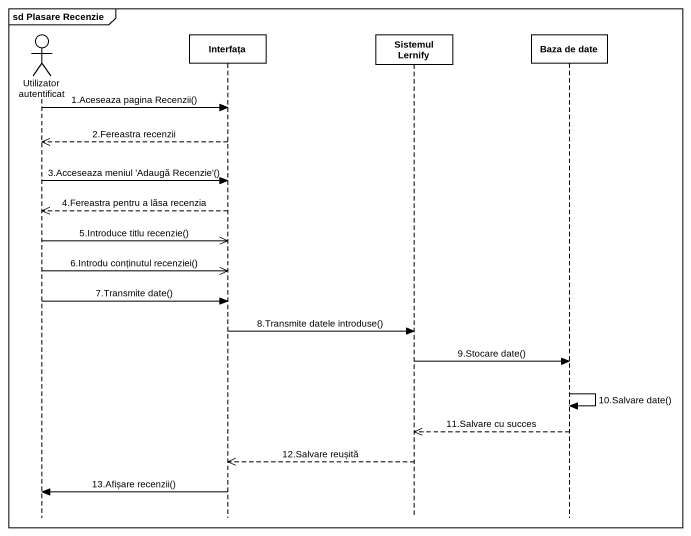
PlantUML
@startuml
mainframe sd Plasare Recenzie
hide footbox
actor "Utilizator autentificat" as Utilizator_autentificat
participant Interfața
participant "Sistemul Lernify" as Sistemul_Lernify
participant "Baza de date" as Baza_de_date

Utilizator_autentificat -> Interfața : 1.Aceseaza pagina Recenzii()
Interfața -->> Utilizator_autentificat : 2.Fereastra recenzii
Utilizator_autentificat -> Interfața : 3.Acceseaza meniul 'Adaugă Recenzie'()
Interfața -->> Utilizator_autentificat : 4.Fereastra pentru a lăsa recenzia
Utilizator_autentificat ->> Interfața : 5.Introduce titlu recenzie()
Utilizator_autentificat ->> Interfața : 6.Introdu conținutul recenziei()
Utilizator_autentificat -> Interfața : 7.Transmite date()
Interfața -> Sistemul_Lernify : 8.Transmite datele introduse()
Sistemul_Lernify -> Baza_de_date : 9.Stocare date()
Baza_de_date -> Baza_de_date : 10.Salvare date()
Baza_de_date -->> Sistemul_Lernify : 11.Salvare cu succes
Sistemul_Lernify -->> Interfața : 12.Salvare reușită
Interfața -> Utilizator_autentificat : 13.Afișare recenzii()
@enduml
